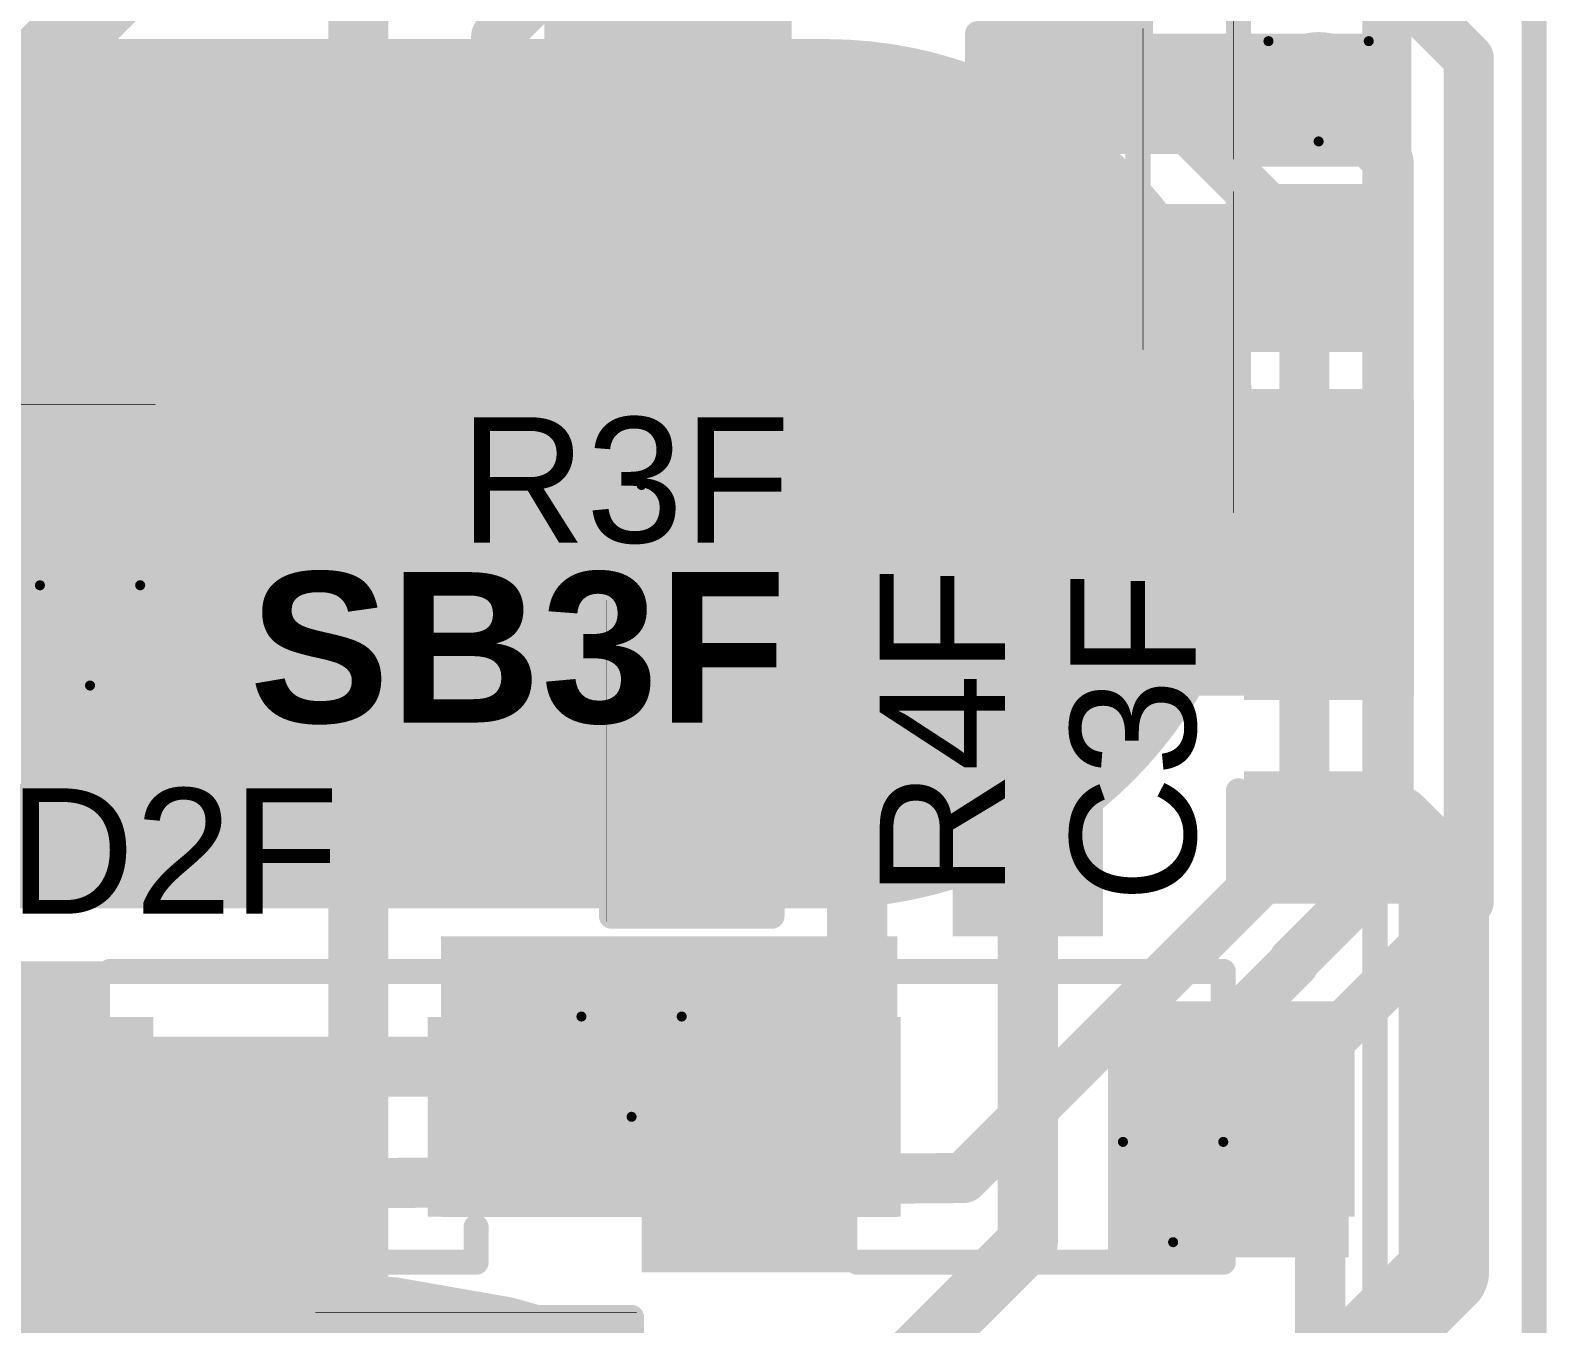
# Model space of a CAD drawing. Header units: inches. Extents: x -3.9 to 9.5, y -7 to 2.6.
# Drawn here: x 2.8793 to 3.1817, y -5.022 to -4.7641 of the extents above; entities that cross this region are included whole.
import ezdxf

# ---------------------------------------------------------------- set-up
doc = ezdxf.new("R2010")
doc.units = ezdxf.units.IN
doc.header["$MEASUREMENT"] = 0
for name, color, linetype in [('Board Outline', 216, 'Continuous'), ('Bottom Layer', 5, 'Continuous'), ('Bottom Overlay', 54, 'Continuous'), ('Bottom Paste', 16, 'Continuous'), ('Bottom Solder', 6, 'Continuous'), ('Drill Drawing', 1, 'Continuous'), ('Top Layer', 1, 'Continuous'), ('Top Overlay', 2, 'Continuous'), ('Top Paste', 8, 'Continuous'), ('Top Solder', 216, 'Continuous'), ('Via Holes', 16, 'Continuous')]:
    doc.layers.add(name, color=color, linetype=linetype)
doc.styles.add('Arial', font='', dxfattribs={"height": 0.2})
doc.styles.add('Arial_Bold', font='', dxfattribs={"height": 0.2})
doc.styles.get('Arial').set_extended_font_data('Arial')
doc.styles.get('Arial_Bold').set_extended_font_data('Arial', bold=True)

# ---------------------------------------------------------------- blocks, each defined once
blk = doc.blocks.new('14_TSSOP_36')
at = {"layer": 'Top Layer'}
for points in [[(-0.1299212, 0.08562995), (-0.0885826, 0.08562995), (-0.0885826, 0.06791345), (-0.1299212, 0.06791345)], [(0.0885827, 0.08562995), (0.1299213, 0.08562995), (0.1299213, 0.06791345), (0.0885827, 0.06791345)], [(-0.1299212, 0.06003935), (-0.0885826, 0.06003935), (-0.0885826, 0.04232285), (-0.1299212, 0.04232285)], [(0.0885827, 0.06003945), (0.1299213, 0.06003945), (0.1299213, 0.04232295), (0.0885827, 0.04232295)], [(-0.1299212, 0.03444885), (-0.0885826, 0.03444885), (-0.0885826, 0.01673235), (-0.1299212, 0.01673235)], [(0.0885827, 0.03444885), (0.1299213, 0.03444885), (0.1299213, 0.01673235), (0.0885827, 0.01673235)], [(-0.1299212, 0.00885825), (-0.0885826, 0.00885825), (-0.0885826, -0.00885825), (-0.1299212, -0.00885825)], [(0.0885827, 0.00885835), (0.1299213, 0.00885835), (0.1299213, -0.00885815), (0.0885827, -0.00885815)], [(-0.1299212, -0.01673225), (-0.0885826, -0.01673225), (-0.0885826, -0.03444875), (-0.1299212, -0.03444875)], [(0.0885827, -0.01673225), (0.1299213, -0.01673225), (0.1299213, -0.03444875), (0.0885827, -0.03444875)], [(-0.1299212, -0.04232285), (-0.0885826, -0.04232285), (-0.0885826, -0.06003935), (-0.1299212, -0.06003935)], [(0.0885827, -0.04232275), (0.1299213, -0.04232275), (0.1299213, -0.06003925), (0.0885827, -0.06003925)], [(-0.1299212, -0.06791335), (-0.0885826, -0.06791335), (-0.0885826, -0.08562985), (-0.1299212, -0.08562985)], [(0.0885827, -0.06791335), (0.1299213, -0.06791335), (0.1299213, -0.08562985), (0.0885827, -0.08562985)]]:
    blk.add_hatch(color=1, dxfattribs=at).paths.add_polyline_path(points)
at = {"layer": 'Top Overlay'}
blk.add_hatch(color=2, dxfattribs=at).paths.add_polyline_path([(-0.0840002, 0.0679998), (-0.0730002, 0.0679998), (-0.0730002, 0.0859998), (-0.0840002, 0.0859998)])
at = {"layer": 'Top Paste'}
for points in [[(-0.1299212, 0.08562995), (-0.0885826, 0.08562995), (-0.0885826, 0.06791345), (-0.1299212, 0.06791345)], [(0.0885827, 0.08562995), (0.1299213, 0.08562995), (0.1299213, 0.06791345), (0.0885827, 0.06791345)], [(-0.1299212, 0.06003935), (-0.0885826, 0.06003935), (-0.0885826, 0.04232285), (-0.1299212, 0.04232285)], [(0.0885827, 0.06003945), (0.1299213, 0.06003945), (0.1299213, 0.04232295), (0.0885827, 0.04232295)], [(-0.1299212, 0.03444885), (-0.0885826, 0.03444885), (-0.0885826, 0.01673235), (-0.1299212, 0.01673235)], [(0.0885827, 0.03444885), (0.1299213, 0.03444885), (0.1299213, 0.01673235), (0.0885827, 0.01673235)], [(-0.1299212, 0.00885825), (-0.0885826, 0.00885825), (-0.0885826, -0.00885825), (-0.1299212, -0.00885825)], [(0.0885827, 0.00885835), (0.1299213, 0.00885835), (0.1299213, -0.00885815), (0.0885827, -0.00885815)], [(-0.1299212, -0.01673225), (-0.0885826, -0.01673225), (-0.0885826, -0.03444875), (-0.1299212, -0.03444875)], [(0.0885827, -0.01673225), (0.1299213, -0.01673225), (0.1299213, -0.03444875), (0.0885827, -0.03444875)], [(-0.1299212, -0.04232285), (-0.0885826, -0.04232285), (-0.0885826, -0.06003935), (-0.1299212, -0.06003935)], [(0.0885827, -0.04232275), (0.1299213, -0.04232275), (0.1299213, -0.06003925), (0.0885827, -0.06003925)], [(-0.1299212, -0.06791335), (-0.0885826, -0.06791335), (-0.0885826, -0.08562985), (-0.1299212, -0.08562985)], [(0.0885827, -0.06791335), (0.1299213, -0.06791335), (0.1299213, -0.08562985), (0.0885827, -0.08562985)]]:
    blk.add_hatch(color=8, dxfattribs=at).paths.add_polyline_path(points)
at = {"layer": 'Top Solder'}
for points in [[(-0.1339212, 0.08962995), (-0.0845826, 0.08962995), (-0.0845826, 0.06391345), (-0.1339212, 0.06391345)], [(0.0845827, 0.08962995), (0.1339213, 0.08962995), (0.1339213, 0.06391345), (0.0845827, 0.06391345)], [(-0.1339212, 0.06403935), (-0.0845826, 0.06403935), (-0.0845826, 0.03832285), (-0.1339212, 0.03832285)], [(0.0845827, 0.06403945), (0.1339213, 0.06403945), (0.1339213, 0.03832295), (0.0845827, 0.03832295)], [(-0.1339212, 0.03844885), (-0.0845826, 0.03844885), (-0.0845826, 0.01273235), (-0.1339212, 0.01273235)], [(0.0845827, 0.03844885), (0.1339213, 0.03844885), (0.1339213, 0.01273235), (0.0845827, 0.01273235)], [(-0.1339212, 0.01285825), (-0.0845826, 0.01285825), (-0.0845826, -0.01285825), (-0.1339212, -0.01285825)], [(0.0845827, 0.01285835), (0.1339213, 0.01285835), (0.1339213, -0.01285815), (0.0845827, -0.01285815)], [(-0.1339212, -0.01273225), (-0.0845826, -0.01273225), (-0.0845826, -0.03844875), (-0.1339212, -0.03844875)], [(0.0845827, -0.01273225), (0.1339213, -0.01273225), (0.1339213, -0.03844875), (0.0845827, -0.03844875)], [(-0.1339212, -0.03832285), (-0.0845826, -0.03832285), (-0.0845826, -0.06403935), (-0.1339212, -0.06403935)], [(0.0845827, -0.03832275), (0.1339213, -0.03832275), (0.1339213, -0.06403925), (0.0845827, -0.06403925)], [(-0.1339212, -0.06391335), (-0.0845826, -0.06391335), (-0.0845826, -0.08962985), (-0.1339212, -0.08962985)], [(0.0845827, -0.06391335), (0.1339213, -0.06391335), (0.1339213, -0.08962985), (0.0845827, -0.08962985)]]:
    blk.add_hatch(color=216, dxfattribs=at).paths.add_polyline_path(points)
at = {"layer": 'Top Overlay'}
for points, const_width in [([(-0.09, 0.1), (-0.09, 0.092)], 0.005), ([(0.0900001, 0.1), (-0.09, 0.1)], 0.005), ([(0.0900001, 0.1), (0.0900001, 0.092)], 0.005), ([(-0.141, 0.082), (-0.141, 0.072)], 0.007874), ([(-0.136, 0.077), (-0.141, 0.082)], 0.007874), ([(-0.136, 0.077), (-0.141, 0.072)], 0.007874), ([(-0.09, -0.0919999), (-0.09, -0.0999999)], 0.005), ([(0.0900001, -0.0919999), (0.0900001, -0.0999999)], 0.005), ([(0.0900001, -0.0999999), (-0.09, -0.0999999)], 0.005)]:
    blk.add_lwpolyline(points, dxfattribs=dict(at, const_width=const_width))
for points, const_width in [([(-0.09125, 0.1, 1), (-0.08875, 0.1, 1)], 0.0025), ([(-0.09125, 0.1, 1), (-0.08875, 0.1, 1)], 0.0025), ([(0.0887501, 0.1, 1), (0.0912501, 0.1, 1)], 0.0025), ([(0.0887501, 0.1, 1), (0.0912501, 0.1, 1)], 0.0025), ([(-0.09125, 0.092, 1), (-0.08875, 0.092, 1)], 0.0025), ([(0.0887501, 0.092, 1), (0.0912501, 0.092, 1)], 0.0025), ([(-0.1429685, 0.082, 1), (-0.1390315, 0.082, 1)], 0.003937), ([(-0.1429685, 0.082, 1), (-0.1390315, 0.082, 1)], 0.003937), ([(-0.1379685, 0.077, 1), (-0.1340315, 0.077, 1)], 0.003937), ([(-0.1379685, 0.077, 1), (-0.1340315, 0.077, 1)], 0.003937), ([(-0.1429685, 0.072, 1), (-0.1390315, 0.072, 1)], 0.003937), ([(-0.1429685, 0.072, 1), (-0.1390315, 0.072, 1)], 0.003937), ([(-0.09125, -0.0919999, 1), (-0.08875, -0.0919999, 1)], 0.0025), ([(0.0887501, -0.0919999, 1), (0.0912501, -0.0919999, 1)], 0.0025), ([(-0.09125, -0.0999999, 1), (-0.08875, -0.0999999, 1)], 0.0025), ([(-0.09125, -0.0999999, 1), (-0.08875, -0.0999999, 1)], 0.0025), ([(0.0887501, -0.0999999, 1), (0.0912501, -0.0999999, 1)], 0.0025), ([(0.0887501, -0.0999999, 1), (0.0912501, -0.0999999, 1)], 0.0025)]:
    blk.add_lwpolyline(points, format="xyb", close=True, dxfattribs=dict(at, const_width=const_width))
blk = doc.blocks.new('S______B______0402_78')
at = {"layer": 'Top Layer'}
for points in [[(-0.0275, -0.0125), (-0.0275, 0.0125), (-0.0095, 0.0125), (-0.0095, -0.0125)], [(0.0095, -0.0125), (0.0095, 0.0125), (0.0275, 0.0125), (0.0275, -0.0125)]]:
    blk.add_hatch(color=1, dxfattribs=at).paths.add_polyline_path(points)
at = {"layer": 'Top Paste'}
for points in [[(-0.0275, -0.0125), (-0.0275, 0.0125), (-0.0095, 0.0125), (-0.0095, -0.0125)], [(0.0095, -0.0125), (0.0095, 0.0125), (0.0275, 0.0125), (0.0275, -0.0125)]]:
    blk.add_hatch(color=8, dxfattribs=at).paths.add_polyline_path(points)
at = {"layer": 'Top Solder'}
for points in [[(-0.0296654, -0.0146654), (-0.0296654, 0.0146654), (-0.0073346, 0.0146654), (-0.0073346, -0.0146654)], [(0.0073346, -0.0146654), (0.0073346, 0.0146654), (0.0296654, 0.0146654), (0.0296654, -0.0146654)]]:
    blk.add_hatch(color=216, dxfattribs=at).paths.add_polyline_path(points)
at = {"layer": 'Top Overlay'}
for points, const_width in [([(-0.031, 0.016), (-0.031, -0.016)], 0.005), ([(0.031, 0.016), (-0.031, 0.016)], 0.005), ([(0.031, 0.016), (0.031, -0.016)], 0.005), ([(0.031, -0.016), (-0.031, -0.016)], 0.005), ([(0.032, -0.017), (-0.032, -0.017)], 0.000127)]:
    blk.add_lwpolyline(points, dxfattribs=dict(at, const_width=const_width))
for points, const_width in [([(-0.03225, 0.016, 1), (-0.02975, 0.016, 1)], 0.0025), ([(-0.03225, 0.016, 1), (-0.02975, 0.016, 1)], 0.0025), ([(0.02975, 0.016, 1), (0.03225, 0.016, 1)], 0.0025), ([(0.02975, 0.016, 1), (0.03225, 0.016, 1)], 0.0025), ([(-0.03225, -0.016, 1), (-0.02975, -0.016, 1)], 0.0025), ([(-0.03225, -0.016, 1), (-0.02975, -0.016, 1)], 0.0025), ([(0.02975, -0.016, 1), (0.03225, -0.016, 1)], 0.0025), ([(0.02975, -0.016, 1), (0.03225, -0.016, 1)], 0.0025), ([(-0.0320317, -0.017, 1), (-0.0319683, -0.017, 1)], 6.35e-05), ([(0.0319683, -0.017, 1), (0.0320317, -0.017, 1)], 6.35e-05)]:
    blk.add_lwpolyline(points, format="xyb", close=True, dxfattribs=dict(at, const_width=const_width))
blk = doc.blocks.new('S______B______0402_85')
at = {"layer": 'Top Layer'}
for points in [[(-0.0275, -0.0125), (-0.0275, 0.0125), (-0.0095, 0.0125), (-0.0095, -0.0125)], [(0.0095, -0.0125), (0.0095, 0.0125), (0.0275, 0.0125), (0.0275, -0.0125)]]:
    blk.add_hatch(color=1, dxfattribs=at).paths.add_polyline_path(points)
at = {"layer": 'Top Paste'}
for points in [[(-0.0275, -0.0125), (-0.0275, 0.0125), (-0.0095, 0.0125), (-0.0095, -0.0125)], [(0.0095, -0.0125), (0.0095, 0.0125), (0.0275, 0.0125), (0.0275, -0.0125)]]:
    blk.add_hatch(color=8, dxfattribs=at).paths.add_polyline_path(points)
at = {"layer": 'Top Solder'}
for points in [[(-0.0296654, -0.0146654), (-0.0296654, 0.0146654), (-0.0073346, 0.0146654), (-0.0073346, -0.0146654)], [(0.0073346, -0.0146654), (0.0073346, 0.0146654), (0.0296654, 0.0146654), (0.0296654, -0.0146654)]]:
    blk.add_hatch(color=216, dxfattribs=at).paths.add_polyline_path(points)
at = {"layer": 'Top Overlay'}
for points, const_width in [([(-0.031, -0.016), (-0.031, 0.016)], 0.005), ([(0.031, 0.016), (-0.031, 0.016)], 0.005), ([(0.031, -0.016), (0.031, 0.016)], 0.005), ([(0.031, -0.016), (-0.031, -0.016)], 0.005), ([(0.032, -0.017), (-0.032, -0.017)], 0.000127)]:
    blk.add_lwpolyline(points, dxfattribs=dict(at, const_width=const_width))
for points, const_width in [([(-0.03225, 0.016, 1), (-0.02975, 0.016, 1)], 0.0025), ([(-0.03225, 0.016, 1), (-0.02975, 0.016, 1)], 0.0025), ([(0.02975, 0.016, 1), (0.03225, 0.016, 1)], 0.0025), ([(0.02975, 0.016, 1), (0.03225, 0.016, 1)], 0.0025), ([(-0.03225, -0.016, 1), (-0.02975, -0.016, 1)], 0.0025), ([(-0.03225, -0.016, 1), (-0.02975, -0.016, 1)], 0.0025), ([(0.02975, -0.016, 1), (0.03225, -0.016, 1)], 0.0025), ([(0.02975, -0.016, 1), (0.03225, -0.016, 1)], 0.0025), ([(-0.0320317, -0.017, 1), (-0.0319683, -0.017, 1)], 6.35e-05), ([(0.0319683, -0.017, 1), (0.0320317, -0.017, 1)], 6.35e-05)]:
    blk.add_lwpolyline(points, format="xyb", close=True, dxfattribs=dict(at, const_width=const_width))
blk = doc.blocks.new('R___0402_148')
at = {"layer": 'Top Layer'}
for points in [[(-0.0275, -0.0125), (-0.0275, 0.0125), (-0.0095, 0.0125), (-0.0095, -0.0125)], [(0.0095, -0.0125), (0.0095, 0.0125), (0.0275, 0.0125), (0.0275, -0.0125)]]:
    blk.add_hatch(color=1, dxfattribs=at).paths.add_polyline_path(points)
at = {"layer": 'Top Paste'}
for points in [[(-0.0275, -0.0125), (-0.0275, 0.0125), (-0.0095, 0.0125), (-0.0095, -0.0125)], [(0.0095, -0.0125), (0.0095, 0.0125), (0.0275, 0.0125), (0.0275, -0.0125)]]:
    blk.add_hatch(color=8, dxfattribs=at).paths.add_polyline_path(points)
at = {"layer": 'Top Solder'}
for points in [[(-0.0296654, -0.0146654), (-0.0296654, 0.0146654), (-0.0073346, 0.0146654), (-0.0073346, -0.0146654)], [(0.0073346, -0.0146654), (0.0073346, 0.0146654), (0.0296654, 0.0146654), (0.0296654, -0.0146654)]]:
    blk.add_hatch(color=216, dxfattribs=at).paths.add_polyline_path(points)
at = {"layer": 'Top Overlay'}
for points, const_width in [([(-0.031, 0.016), (-0.031, -0.016)], 0.005), ([(0.031, 0.016), (-0.031, 0.016)], 0.005), ([(0.031, 0.016), (0.031, -0.016)], 0.005), ([(0.031, -0.016), (-0.031, -0.016)], 0.005), ([(0.032, -0.017), (-0.032, -0.017)], 0.000127)]:
    blk.add_lwpolyline(points, dxfattribs=dict(at, const_width=const_width))
for points, const_width in [([(-0.03225, 0.016, 1), (-0.02975, 0.016, 1)], 0.0025), ([(-0.03225, 0.016, 1), (-0.02975, 0.016, 1)], 0.0025), ([(0.02975, 0.016, 1), (0.03225, 0.016, 1)], 0.0025), ([(0.02975, 0.016, 1), (0.03225, 0.016, 1)], 0.0025), ([(-0.03225, -0.016, 1), (-0.02975, -0.016, 1)], 0.0025), ([(-0.03225, -0.016, 1), (-0.02975, -0.016, 1)], 0.0025), ([(0.02975, -0.016, 1), (0.03225, -0.016, 1)], 0.0025), ([(0.02975, -0.016, 1), (0.03225, -0.016, 1)], 0.0025), ([(-0.0320317, -0.017, 1), (-0.0319683, -0.017, 1)], 6.35e-05), ([(0.0319683, -0.017, 1), (0.0320317, -0.017, 1)], 6.35e-05)]:
    blk.add_lwpolyline(points, format="xyb", close=True, dxfattribs=dict(at, const_width=const_width))
blk = doc.blocks.new('R___0402_155')
at = {"layer": 'Top Layer'}
for points in [[(-0.0275, -0.0125), (-0.0275, 0.0125), (-0.0095, 0.0125), (-0.0095, -0.0125)], [(0.0095, -0.0125), (0.0095, 0.0125), (0.0275, 0.0125), (0.0275, -0.0125)]]:
    blk.add_hatch(color=1, dxfattribs=at).paths.add_polyline_path(points)
at = {"layer": 'Top Paste'}
for points in [[(-0.0275, -0.0125), (-0.0275, 0.0125), (-0.0095, 0.0125), (-0.0095, -0.0125)], [(0.0095, -0.0125), (0.0095, 0.0125), (0.0275, 0.0125), (0.0275, -0.0125)]]:
    blk.add_hatch(color=8, dxfattribs=at).paths.add_polyline_path(points)
at = {"layer": 'Top Solder'}
for points in [[(-0.0296654, -0.0146654), (-0.0296654, 0.0146654), (-0.0073346, 0.0146654), (-0.0073346, -0.0146654)], [(0.0073346, -0.0146654), (0.0073346, 0.0146654), (0.0296654, 0.0146654), (0.0296654, -0.0146654)]]:
    blk.add_hatch(color=216, dxfattribs=at).paths.add_polyline_path(points)
at = {"layer": 'Top Overlay'}
for points, const_width in [([(-0.031, -0.016), (-0.031, 0.016)], 0.005), ([(0.031, 0.016), (-0.031, 0.016)], 0.005), ([(0.031, -0.016), (0.031, 0.016)], 0.005), ([(0.031, -0.016), (-0.031, -0.016)], 0.005), ([(0.032, -0.017), (-0.032, -0.017)], 0.000127)]:
    blk.add_lwpolyline(points, dxfattribs=dict(at, const_width=const_width))
for points, const_width in [([(-0.03225, 0.016, 1), (-0.02975, 0.016, 1)], 0.0025), ([(-0.03225, 0.016, 1), (-0.02975, 0.016, 1)], 0.0025), ([(0.02975, 0.016, 1), (0.03225, 0.016, 1)], 0.0025), ([(0.02975, 0.016, 1), (0.03225, 0.016, 1)], 0.0025), ([(-0.03225, -0.016, 1), (-0.02975, -0.016, 1)], 0.0025), ([(-0.03225, -0.016, 1), (-0.02975, -0.016, 1)], 0.0025), ([(0.02975, -0.016, 1), (0.03225, -0.016, 1)], 0.0025), ([(0.02975, -0.016, 1), (0.03225, -0.016, 1)], 0.0025), ([(-0.0320317, -0.017, 1), (-0.0319683, -0.017, 1)], 6.35e-05), ([(0.0319683, -0.017, 1), (0.0320317, -0.017, 1)], 6.35e-05)]:
    blk.add_lwpolyline(points, format="xyb", close=True, dxfattribs=dict(at, const_width=const_width))
blk = doc.blocks.new('R___0402_162')
at = {"layer": 'Top Layer'}
for points in [[(-0.0275, -0.0125), (-0.0275, 0.0125), (-0.0095, 0.0125), (-0.0095, -0.0125)], [(0.0095, -0.0125), (0.0095, 0.0125), (0.0275, 0.0125), (0.0275, -0.0125)]]:
    blk.add_hatch(color=1, dxfattribs=at).paths.add_polyline_path(points)
at = {"layer": 'Top Paste'}
for points in [[(-0.0275, -0.0125), (-0.0275, 0.0125), (-0.0095, 0.0125), (-0.0095, -0.0125)], [(0.0095, -0.0125), (0.0095, 0.0125), (0.0275, 0.0125), (0.0275, -0.0125)]]:
    blk.add_hatch(color=8, dxfattribs=at).paths.add_polyline_path(points)
at = {"layer": 'Top Solder'}
for points in [[(-0.0296654, -0.0146654), (-0.0296654, 0.0146654), (-0.0073346, 0.0146654), (-0.0073346, -0.0146654)], [(0.0073346, -0.0146654), (0.0073346, 0.0146654), (0.0296654, 0.0146654), (0.0296654, -0.0146654)]]:
    blk.add_hatch(color=216, dxfattribs=at).paths.add_polyline_path(points)
at = {"layer": 'Top Overlay'}
for points, const_width in [([(-0.031, 0.016), (-0.031, -0.016)], 0.005), ([(-0.031, 0.016), (0.031, 0.016)], 0.005), ([(0.031, 0.016), (0.031, -0.016)], 0.005), ([(-0.031, -0.016), (0.031, -0.016)], 0.005), ([(-0.032, -0.017), (0.032, -0.017)], 0.000127)]:
    blk.add_lwpolyline(points, dxfattribs=dict(at, const_width=const_width))
for points, const_width in [([(-0.03225, 0.016, 1), (-0.02975, 0.016, 1)], 0.0025), ([(-0.03225, 0.016, 1), (-0.02975, 0.016, 1)], 0.0025), ([(0.02975, 0.016, 1), (0.03225, 0.016, 1)], 0.0025), ([(0.02975, 0.016, 1), (0.03225, 0.016, 1)], 0.0025), ([(-0.03225, -0.016, 1), (-0.02975, -0.016, 1)], 0.0025), ([(-0.03225, -0.016, 1), (-0.02975, -0.016, 1)], 0.0025), ([(0.02975, -0.016, 1), (0.03225, -0.016, 1)], 0.0025), ([(0.02975, -0.016, 1), (0.03225, -0.016, 1)], 0.0025), ([(-0.0320317, -0.017, 1), (-0.0319683, -0.017, 1)], 6.35e-05), ([(0.0319683, -0.017, 1), (0.0320317, -0.017, 1)], 6.35e-05)]:
    blk.add_lwpolyline(points, format="xyb", close=True, dxfattribs=dict(at, const_width=const_width))
blk = doc.blocks.new('R___0402_169')
at = {"layer": 'Top Layer'}
for points in [[(-0.0275, -0.0125), (-0.0275, 0.0125), (-0.0095, 0.0125), (-0.0095, -0.0125)], [(0.0095, -0.0125), (0.0095, 0.0125), (0.0275, 0.0125), (0.0275, -0.0125)]]:
    blk.add_hatch(color=1, dxfattribs=at).paths.add_polyline_path(points)
at = {"layer": 'Top Paste'}
for points in [[(-0.0275, -0.0125), (-0.0275, 0.0125), (-0.0095, 0.0125), (-0.0095, -0.0125)], [(0.0095, -0.0125), (0.0095, 0.0125), (0.0275, 0.0125), (0.0275, -0.0125)]]:
    blk.add_hatch(color=8, dxfattribs=at).paths.add_polyline_path(points)
at = {"layer": 'Top Solder'}
for points in [[(-0.0296654, -0.0146654), (-0.0296654, 0.0146654), (-0.0073346, 0.0146654), (-0.0073346, -0.0146654)], [(0.0073346, -0.0146654), (0.0073346, 0.0146654), (0.0296654, 0.0146654), (0.0296654, -0.0146654)]]:
    blk.add_hatch(color=216, dxfattribs=at).paths.add_polyline_path(points)
at = {"layer": 'Top Overlay'}
for points, const_width in [([(-0.031, -0.016), (-0.031, 0.016)], 0.005), ([(0.031, 0.016), (-0.031, 0.016)], 0.005), ([(0.031, -0.016), (0.031, 0.016)], 0.005), ([(0.031, -0.016), (-0.031, -0.016)], 0.005), ([(0.032, -0.017), (-0.032, -0.017)], 0.000127)]:
    blk.add_lwpolyline(points, dxfattribs=dict(at, const_width=const_width))
for points, const_width in [([(-0.03225, 0.016, 1), (-0.02975, 0.016, 1)], 0.0025), ([(-0.03225, 0.016, 1), (-0.02975, 0.016, 1)], 0.0025), ([(0.02975, 0.016, 1), (0.03225, 0.016, 1)], 0.0025), ([(0.02975, 0.016, 1), (0.03225, 0.016, 1)], 0.0025), ([(-0.03225, -0.016, 1), (-0.02975, -0.016, 1)], 0.0025), ([(-0.03225, -0.016, 1), (-0.02975, -0.016, 1)], 0.0025), ([(0.02975, -0.016, 1), (0.03225, -0.016, 1)], 0.0025), ([(0.02975, -0.016, 1), (0.03225, -0.016, 1)], 0.0025), ([(-0.0320317, -0.017, 1), (-0.0319683, -0.017, 1)], 6.35e-05), ([(0.0319683, -0.017, 1), (0.0320317, -0.017, 1)], 6.35e-05)]:
    blk.add_lwpolyline(points, format="xyb", close=True, dxfattribs=dict(at, const_width=const_width))
blk = doc.blocks.new('_EMG________B_197')
at = {"layer": 'Bottom Layer'}
h = blk.add_hatch(color=5, dxfattribs=at)
edge = h.paths.add_edge_path()
edge.add_arc((-0.1141722, 0.0005045), 0.0826771, 90, 270)
edge.add_line((-0.1141722, -0.0821726), (0.1141744, -0.0821726))
edge.add_arc((0.1141744, 0.0005045), 0.0826771, 270, 450)
edge.add_line((0.1141744, 0.0831816), (-0.1141722, 0.0831816))
at = {"layer": 'Bottom Paste'}
h = blk.add_hatch(color=16, dxfattribs=at)
edge = h.paths.add_edge_path()
edge.add_arc((-0.1141722, 0.0005045), 0.0826771, 90, 270)
edge.add_line((-0.1141722, -0.0821726), (0.1141744, -0.0821726))
edge.add_arc((0.1141744, 0.0005045), 0.0826771, 270, 450)
edge.add_line((0.1141744, 0.0831816), (-0.1141722, 0.0831816))
at = {"layer": 'Bottom Solder'}
h = blk.add_hatch(color=6, dxfattribs=at)
edge = h.paths.add_edge_path()
edge.add_arc((-0.1141722, 0.0005045), 0.0866771, 90, 270)
edge.add_line((-0.1141722, -0.0861726), (0.1141744, -0.0861726))
edge.add_arc((0.1141744, 0.0005045), 0.0866771, 270, 450)
edge.add_line((0.1141744, 0.0871816), (-0.1141722, 0.0871816))
at = {"layer": 'Bottom Overlay', "const_width": 0.005}
blk.add_lwpolyline([(0.2237505, -0.4317177), (0.2237505, 0.4317242)], dxfattribs=at)
blk = doc.blocks.new('SOD_323_211')
at = {"layer": 'Top Layer'}
for points in [[(-0.02952755, -0.01771655), (-0.06102365, -0.01771655), (-0.06102365, 0.01771655), (-0.02952755, 0.01771655)], [(0.06102365, -0.01771655), (0.02952755, -0.01771655), (0.02952755, 0.01771655), (0.06102365, 0.01771655)]]:
    blk.add_hatch(color=1, dxfattribs=at).paths.add_polyline_path(points)
at = {"layer": 'Top Overlay'}
for points in [[(-0.079, 0.019), (-0.036, 0.019), (-0.036, 0.031), (-0.079, 0.031)], [(-0.079, -0.02), (-0.062, -0.02), (-0.062, 0.02), (-0.079, 0.02)], [(-0.079, -0.031), (-0.036, -0.031), (-0.036, -0.019), (-0.079, -0.019)]]:
    blk.add_hatch(color=2, dxfattribs=at).paths.add_polyline_path(points)
at = {"layer": 'Top Paste'}
for points in [[(-0.02952755, -0.01771655), (-0.06102365, -0.01771655), (-0.06102365, 0.01771655), (-0.02952755, 0.01771655)], [(0.06102365, -0.01771655), (0.02952755, -0.01771655), (0.02952755, 0.01771655), (0.06102365, 0.01771655)]]:
    blk.add_hatch(color=8, dxfattribs=at).paths.add_polyline_path(points)
at = {"layer": 'Top Solder'}
for points in [[(-0.02736215, -0.01988195), (-0.06318905, -0.01988195), (-0.06318905, 0.01988195), (-0.02736215, 0.01988195)], [(0.06318905, -0.01988195), (0.02736215, -0.01988195), (0.02736215, 0.01988195), (0.06318905, 0.01988195)]]:
    blk.add_hatch(color=216, dxfattribs=at).paths.add_polyline_path(points)
at = {"layer": 'Top Overlay', "const_width": 0.005}
for points in [[(-0.036, 0.029), (0.037, 0.029)], [(0.037, 0.022), (0.037, 0.029)], [(0.037, -0.029), (0.037, -0.022)], [(-0.036, -0.029), (0.037, -0.029)]]:
    blk.add_lwpolyline(points, dxfattribs=at)
at = {"layer": 'Top Overlay', "const_width": 0.0025}
for points in [[(-0.03725, 0.029, 1), (-0.03475, 0.029, 1)], [(0.03575, 0.029, 1), (0.03825, 0.029, 1)], [(0.03575, 0.029, 1), (0.03825, 0.029, 1)], [(0.03575, 0.022, 1), (0.03825, 0.022, 1)], [(0.03575, -0.022, 1), (0.03825, -0.022, 1)], [(-0.03725, -0.029, 1), (-0.03475, -0.029, 1)], [(0.03575, -0.029, 1), (0.03825, -0.029, 1)], [(0.03575, -0.029, 1), (0.03825, -0.029, 1)]]:
    blk.add_lwpolyline(points, format="xyb", close=True, dxfattribs=at)
blk = doc.blocks.new('SOD_323_218')
at = {"layer": 'Top Layer'}
for points in [[(-0.02952755, -0.01771655), (-0.06102365, -0.01771655), (-0.06102365, 0.01771655), (-0.02952755, 0.01771655)], [(0.06102365, -0.01771655), (0.02952755, -0.01771655), (0.02952755, 0.01771655), (0.06102365, 0.01771655)]]:
    blk.add_hatch(color=1, dxfattribs=at).paths.add_polyline_path(points)
at = {"layer": 'Top Overlay'}
for points in [[(-0.079, 0.019), (-0.036, 0.019), (-0.036, 0.031), (-0.079, 0.031)], [(-0.079, -0.02), (-0.062, -0.02), (-0.062, 0.02), (-0.079, 0.02)], [(-0.079, -0.031), (-0.036, -0.031), (-0.036, -0.019), (-0.079, -0.019)]]:
    blk.add_hatch(color=2, dxfattribs=at).paths.add_polyline_path(points)
at = {"layer": 'Top Paste'}
for points in [[(-0.02952755, -0.01771655), (-0.06102365, -0.01771655), (-0.06102365, 0.01771655), (-0.02952755, 0.01771655)], [(0.06102365, -0.01771655), (0.02952755, -0.01771655), (0.02952755, 0.01771655), (0.06102365, 0.01771655)]]:
    blk.add_hatch(color=8, dxfattribs=at).paths.add_polyline_path(points)
at = {"layer": 'Top Solder'}
for points in [[(-0.02736215, -0.01988195), (-0.06318905, -0.01988195), (-0.06318905, 0.01988195), (-0.02736215, 0.01988195)], [(0.06318905, -0.01988195), (0.02736215, -0.01988195), (0.02736215, 0.01988195), (0.06318905, 0.01988195)]]:
    blk.add_hatch(color=216, dxfattribs=at).paths.add_polyline_path(points)
at = {"layer": 'Top Overlay', "const_width": 0.005}
for points in [[(-0.036, 0.029), (0.037, 0.029)], [(0.037, 0.022), (0.037, 0.029)], [(0.037, -0.029), (0.037, -0.022)], [(-0.036, -0.029), (0.037, -0.029)]]:
    blk.add_lwpolyline(points, dxfattribs=at)
at = {"layer": 'Top Overlay', "const_width": 0.0025}
for points in [[(-0.03725, 0.029, 1), (-0.03475, 0.029, 1)], [(0.03575, 0.029, 1), (0.03825, 0.029, 1)], [(0.03575, 0.029, 1), (0.03825, 0.029, 1)], [(0.03575, 0.022, 1), (0.03825, 0.022, 1)], [(0.03575, -0.022, 1), (0.03825, -0.022, 1)], [(-0.03725, -0.029, 1), (-0.03475, -0.029, 1)], [(0.03575, -0.029, 1), (0.03825, -0.029, 1)], [(0.03575, -0.029, 1), (0.03825, -0.029, 1)]]:
    blk.add_lwpolyline(points, format="xyb", close=True, dxfattribs=at)
blk = doc.blocks.new('C___0402_246')
at = {"layer": 'Top Layer'}
for points in [[(-0.0275, -0.0125), (-0.0275, 0.0125), (-0.0095, 0.0125), (-0.0095, -0.0125)], [(0.0095, -0.0125), (0.0095, 0.0125), (0.0275, 0.0125), (0.0275, -0.0125)]]:
    blk.add_hatch(color=1, dxfattribs=at).paths.add_polyline_path(points)
at = {"layer": 'Top Paste'}
for points in [[(-0.0275, -0.0125), (-0.0275, 0.0125), (-0.0095, 0.0125), (-0.0095, -0.0125)], [(0.0095, -0.0125), (0.0095, 0.0125), (0.0275, 0.0125), (0.0275, -0.0125)]]:
    blk.add_hatch(color=8, dxfattribs=at).paths.add_polyline_path(points)
at = {"layer": 'Top Solder'}
for points in [[(-0.0298622, -0.0148622), (-0.0298622, 0.0148622), (-0.0071378, 0.0148622), (-0.0071378, -0.0148622)], [(0.0071378, -0.0148622), (0.0071378, 0.0148622), (0.0298622, 0.0148622), (0.0298622, -0.0148622)]]:
    blk.add_hatch(color=216, dxfattribs=at).paths.add_polyline_path(points)
at = {"layer": 'Top Overlay', "const_width": 0.005}
for points in [[(-0.031, 0.016), (-0.011, 0.016)], [(-0.031, 0.016), (-0.031, -0.016)], [(0.011, 0.016), (0.031, 0.016)], [(0.031, 0.016), (0.031, -0.016)], [(-0.031, -0.016), (-0.011, -0.016)], [(0.011, -0.016), (0.031, -0.016)]]:
    blk.add_lwpolyline(points, dxfattribs=at)
at = {"layer": 'Top Overlay', "const_width": 0.0025}
for points in [[(-0.03225, 0.016, 1), (-0.02975, 0.016, 1)], [(-0.03225, 0.016, 1), (-0.02975, 0.016, 1)], [(-0.01225, 0.016, 1), (-0.00975, 0.016, 1)], [(0.00975, 0.016, 1), (0.01225, 0.016, 1)], [(0.02975, 0.016, 1), (0.03225, 0.016, 1)], [(0.02975, 0.016, 1), (0.03225, 0.016, 1)], [(-0.03225, -0.016, 1), (-0.02975, -0.016, 1)], [(-0.03225, -0.016, 1), (-0.02975, -0.016, 1)], [(-0.01225, -0.016, 1), (-0.00975, -0.016, 1)], [(0.00975, -0.016, 1), (0.01225, -0.016, 1)], [(0.02975, -0.016, 1), (0.03225, -0.016, 1)], [(0.02975, -0.016, 1), (0.03225, -0.016, 1)]]:
    blk.add_lwpolyline(points, format="xyb", close=True, dxfattribs=at)

msp = doc.modelspace()

# ---------------------------------------------------------------- hatches: boundary and pattern name
at = {"layer": 'Bottom Layer'}
h = msp.add_hatch(color=5, dxfattribs=at)
edge = h.paths.add_edge_path()
edge.add_arc((3.1362484, -4.7762898), 0.011811, 0, 360)
h = msp.add_hatch(color=5, dxfattribs=at)
edge = h.paths.add_edge_path()
edge.add_arc((3.0112285, -4.8647898), 0.011811, 0, 360)
h = msp.add_hatch(color=5, dxfattribs=at)
edge = h.paths.add_edge_path()
edge.add_arc((2.8912285, -4.8847898), 0.011811, 0, 360)
h = msp.add_hatch(color=5, dxfattribs=at)
edge = h.paths.add_edge_path()
edge.add_arc((2.9992285, -4.9707898), 0.011811, 0, 360)
h = msp.add_hatch(color=5, dxfattribs=at)
edge = h.paths.add_edge_path()
edge.add_arc((3.1072285, -4.9957898), 0.011811, 0, 360)
at = {"layer": 'Top Layer'}
for points in [[(3.0682285, -4.7887898), (3.1512285, -4.7887898), (3.1512285, -4.7647898), (3.0682285, -4.7647898)], [(3.0632483, -4.8282898), (3.1522483, -4.8282898), (3.1522483, -4.7987898), (3.0632483, -4.7987898)], [(3.0632483, -4.9447898), (3.0932483, -4.9447898), (3.0932483, -4.7987898), (3.0632483, -4.7987898)], [(3.1082484, -4.8577898), (3.1552484, -4.8577898), (3.1552484, -4.8377898), (3.1082484, -4.8377898)], [(3.1082484, -4.8967898), (3.1552484, -4.8967898), (3.1552484, -4.8377898), (3.1082484, -4.8377898)], [(2.9662285, -4.9377898), (3.0262285, -4.9377898), (3.0262285, -4.9117898), (2.9662285, -4.9117898)], [(2.9612285, -5.0007898), (3.0522285, -5.0007898), (3.0522285, -4.9447898), (2.9612285, -4.9447898)], [(3.0942285, -5.0087898), (3.1422285, -5.0087898), (3.1422285, -4.9577898), (3.0942285, -4.9577898)], [(2.8702285, -5.0507898), (2.9502285, -5.0507898), (2.9502285, -4.9647898), (2.8702285, -4.9647898)]]:
    msp.add_hatch(color=1, dxfattribs=at).paths.add_polyline_path(points)
h = msp.add_hatch(color=1, dxfattribs=at)
edge = h.paths.add_edge_path()
edge.add_arc((3.1362484, -4.7762898), 0.011811, 0, 360)
h = msp.add_hatch(color=1, dxfattribs=at)
edge = h.paths.add_edge_path()
edge.add_arc((3.0112285, -4.8647898), 0.011811, 0, 360)
h = msp.add_hatch(color=1, dxfattribs=at)
edge = h.paths.add_edge_path()
edge.add_arc((2.8912285, -4.8847898), 0.011811, 0, 360)
h = msp.add_hatch(color=1, dxfattribs=at)
edge = h.paths.add_edge_path()
edge.add_arc((2.9992285, -4.9707898), 0.011811, 0, 360)
h = msp.add_hatch(color=1, dxfattribs=at)
edge = h.paths.add_edge_path()
edge.add_arc((3.1072285, -4.9957898), 0.011811, 0, 360)
at = {"layer": 'Via Holes'}
h = msp.add_hatch(color=7, dxfattribs=at)
edge = h.paths.add_edge_path()
edge.add_arc((3.1362484, -4.7762898), 0.0059055, 0, 360)
h = msp.add_hatch(color=7, dxfattribs=at)
edge = h.paths.add_edge_path()
edge.add_arc((3.0112285, -4.8647898), 0.0059055, 0, 360)
h = msp.add_hatch(color=7, dxfattribs=at)
edge = h.paths.add_edge_path()
edge.add_arc((2.8912285, -4.8847898), 0.0059055, 0, 360)
h = msp.add_hatch(color=7, dxfattribs=at)
edge = h.paths.add_edge_path()
edge.add_arc((2.9992285, -4.9707898), 0.0059055, 0, 360)
h = msp.add_hatch(color=7, dxfattribs=at)
edge = h.paths.add_edge_path()
edge.add_arc((3.1072285, -4.9957898), 0.0059055, 0, 360)

# ---------------------------------------------------------------- linework, layer by layer
at = {"layer": 'Board Outline', "const_width": 0.005}
msp.add_lwpolyline([(3.1792271, -4.4233287), (3.1792285, -5.2837914)], dxfattribs=at)
at = {"layer": 'Bottom Layer'}
for points, const_width in [([(3.0982285, -4.7717898), (3.0982285, -4.7157898)], 0.01), ([(3.1552285, -4.7587898), (3.1661849, -4.7697462)], 0.01), ([(3.1661849, -4.9378334), (3.1661849, -4.7697462)], 0.01), ([(3.0982285, -4.7717898), (3.1333897, -4.806951)], 0.01), ([(3.1362484, -4.7762898), (3.1501849, -4.7902263)], 0.01), ([(3.1501849, -4.9308334), (3.1501849, -4.7902263)], 0.01), ([(3.1333897, -4.9250012), (3.1333897, -4.806951)], 0.01), ([(3.0912285, -4.9671624), (3.1333897, -4.9250012)], 0.01), ([(3.1313088, -4.9497095), (3.1501849, -4.9308334)], 0.01), ([(3.1365689, -4.9674494), (3.1661849, -4.9378334)], 0.01), ([(3.1072285, -4.9741624), (3.1313088, -4.9500821)], 0.01), ([(3.1313088, -4.9500821), (3.1313088, -4.9497095)], 0.01), ([(3.0654004, -4.9929905), (3.0912285, -4.9671624)], 0.01), ([(3.1365689, -5.0311302), (3.1365689, -4.9674494)], 0.01), ([(2.7282285, -4.9707898), (2.9992285, -4.9707898)], 0.012), ([(2.9992285, -4.9707898), (2.9994677, -4.9707898)], 0.012), ([(3.1072285, -4.9957898), (3.1072285, -4.9741624)], 0.01), ([(2.7472689, -4.9957493), (2.9949864, -4.9936011)], 0.01), ([(2.9949864, -4.9936011), (2.9950732, -4.9936008)], 0.01), ([(2.9950732, -4.9936008), (3.0072557, -4.9936008)], 0.01), ([(3.0072557, -4.9936008), (3.0102098, -4.9934691)], 0.01), ([(3.0102098, -4.9934691), (3.0654004, -4.9929904)], 0.01)]:
    msp.add_lwpolyline(points, dxfattribs=dict(at, const_width=const_width))
for points, const_width in [([(3.1636849, -4.7697462, 1), (3.1686849, -4.7697462, 1)], 0.005), ([(3.1636849, -4.7697462, 1), (3.1686849, -4.7697462, 1)], 0.005), ([(3.0957285, -4.7717898, 1), (3.1007285, -4.7717898, 1)], 0.005), ([(3.0957285, -4.7717898, 1), (3.1007285, -4.7717898, 1)], 0.005), ([(3.1337484, -4.7762898, 1), (3.1387484, -4.7762898, 1)], 0.005), ([(3.1476849, -4.7902263, 1), (3.1526849, -4.7902263, 1)], 0.005), ([(3.1476849, -4.7902263, 1), (3.1526849, -4.7902263, 1)], 0.005), ([(3.1308897, -4.806951, 1), (3.1358897, -4.806951, 1)], 0.005), ([(3.1308897, -4.806951, 1), (3.1358897, -4.806951, 1)], 0.005), ([(3.1308897, -4.9250012, 1), (3.1358897, -4.9250012, 1)], 0.005), ([(3.1308897, -4.9250012, 1), (3.1358897, -4.9250012, 1)], 0.005), ([(3.1476849, -4.9308334, 1), (3.1526849, -4.9308334, 1)], 0.005), ([(3.1476849, -4.9308334, 1), (3.1526849, -4.9308334, 1)], 0.005), ([(3.1636849, -4.9378334, 1), (3.1686849, -4.9378334, 1)], 0.005), ([(3.1636849, -4.9378334, 1), (3.1686849, -4.9378334, 1)], 0.005), ([(3.1288088, -4.9497095, 1), (3.1338088, -4.9497095, 1)], 0.005), ([(3.1288088, -4.9497095, 1), (3.1338088, -4.9497095, 1)], 0.005), ([(3.1288088, -4.9500821, 1), (3.1338088, -4.9500821, 1)], 0.005), ([(3.1288088, -4.9500821, 1), (3.1338088, -4.9500821, 1)], 0.005), ([(3.0887285, -4.9671624, 1), (3.0937285, -4.9671624, 1)], 0.005), ([(3.0887285, -4.9671624, 1), (3.0937285, -4.9671624, 1)], 0.005), ([(3.1340689, -4.9674494, 1), (3.1390689, -4.9674494, 1)], 0.005), ([(3.1340689, -4.9674494, 1), (3.1390689, -4.9674494, 1)], 0.005), ([(2.9962285, -4.9707898, 1), (3.0022285, -4.9707898, 1)], 0.006), ([(2.9962285, -4.9707898, 1), (3.0022285, -4.9707898, 1)], 0.006), ([(2.9964677, -4.9707898, 1), (3.0024677, -4.9707898, 1)], 0.006), ([(3.1047285, -4.9741624, 1), (3.1097285, -4.9741624, 1)], 0.005), ([(3.1047285, -4.9741624, 1), (3.1097285, -4.9741624, 1)], 0.005), ([(2.9924864, -4.9936011, 1), (2.9974864, -4.9936011, 1)], 0.005), ([(2.9924864, -4.9936011, 1), (2.9974864, -4.9936011, 1)], 0.005), ([(2.9925732, -4.9936008, 1), (2.9975732, -4.9936008, 1)], 0.005), ([(2.9925732, -4.9936008, 1), (2.9975732, -4.9936008, 1)], 0.005), ([(3.0047557, -4.9936008, 1), (3.0097557, -4.9936008, 1)], 0.005), ([(3.0047557, -4.9936008, 1), (3.0097557, -4.9936008, 1)], 0.005), ([(3.0077098, -4.9934691, 1), (3.0127098, -4.9934691, 1)], 0.005), ([(3.0077098, -4.9934691, 1), (3.0127098, -4.9934691, 1)], 0.005), ([(3.0629004, -4.9929904, 1), (3.0679004, -4.9929904, 1)], 0.005), ([(3.0629004, -4.9929905, 1), (3.0679004, -4.9929905, 1)], 0.005), ([(3.1047285, -4.9957898, 1), (3.1097285, -4.9957898, 1)], 0.005)]:
    msp.add_lwpolyline(points, format="xyb", close=True, dxfattribs=dict(at, const_width=const_width))
at = {"layer": 'Bottom Layer', "const_width": 0.02}
msp.add_lwpolyline([(2.7522284, -5.0992897, -1.347470357221501), (2.9837289, -5.4654146)], format="xyb", dxfattribs=at)
at = {"layer": 'Drill Drawing', "const_width": 0.002}
for points in [[(3.1262484, -4.7662898), (3.1462484, -4.7662898)], [(3.1262484, -4.7662898), (3.1362484, -4.7862898)], [(3.1362484, -4.7862898), (3.1462484, -4.7662898)], [(3.0012285, -4.8547898), (3.0212285, -4.8547898)], [(3.0012285, -4.8547898), (3.0112285, -4.8747898)], [(3.0112285, -4.8747898), (3.0212285, -4.8547898)], [(2.8812285, -4.8747898), (2.9012285, -4.8747898)], [(2.8812285, -4.8747898), (2.8912285, -4.8947898)], [(2.8912285, -4.8947898), (2.9012285, -4.8747898)], [(2.9892285, -4.9607898), (3.0092285, -4.9607898)], [(2.9892285, -4.9607898), (2.9992285, -4.9807898)], [(2.9992285, -4.9807898), (3.0092285, -4.9607898)], [(3.0972285, -4.9857898), (3.1172285, -4.9857898)], [(3.0972285, -4.9857898), (3.1072285, -5.0057898)], [(3.1072285, -5.0057898), (3.1172285, -4.9857898)]]:
    msp.add_lwpolyline(points, dxfattribs=at)
at = {"layer": 'Drill Drawing', "const_width": 0.001}
for points in [[(3.1257484, -4.7662898, 1), (3.1267484, -4.7662898, 1)], [(3.1257484, -4.7662898, 1), (3.1267484, -4.7662898, 1)], [(3.1457484, -4.7662898, 1), (3.1467484, -4.7662898, 1)], [(3.1457484, -4.7662898, 1), (3.1467484, -4.7662898, 1)], [(3.1357484, -4.7862898, 1), (3.1367484, -4.7862898, 1)], [(3.1357484, -4.7862898, 1), (3.1367484, -4.7862898, 1)], [(3.0007285, -4.8547898, 1), (3.0017285, -4.8547898, 1)], [(3.0007285, -4.8547898, 1), (3.0017285, -4.8547898, 1)], [(3.0207285, -4.8547898, 1), (3.0217285, -4.8547898, 1)], [(3.0207285, -4.8547898, 1), (3.0217285, -4.8547898, 1)], [(2.8807285, -4.8747898, 1), (2.8817285, -4.8747898, 1)], [(2.8807285, -4.8747898, 1), (2.8817285, -4.8747898, 1)], [(2.9007285, -4.8747898, 1), (2.9017285, -4.8747898, 1)], [(2.9007285, -4.8747898, 1), (2.9017285, -4.8747898, 1)], [(3.0107285, -4.8747898, 1), (3.0117285, -4.8747898, 1)], [(3.0107285, -4.8747898, 1), (3.0117285, -4.8747898, 1)], [(2.8907285, -4.8947898, 1), (2.8917285, -4.8947898, 1)], [(2.8907285, -4.8947898, 1), (2.8917285, -4.8947898, 1)], [(2.9887285, -4.9607898, 1), (2.9897285, -4.9607898, 1)], [(2.9887285, -4.9607898, 1), (2.9897285, -4.9607898, 1)], [(3.0087285, -4.9607898, 1), (3.0097285, -4.9607898, 1)], [(3.0087285, -4.9607898, 1), (3.0097285, -4.9607898, 1)], [(2.9987285, -4.9807898, 1), (2.9997285, -4.9807898, 1)], [(2.9987285, -4.9807898, 1), (2.9997285, -4.9807898, 1)], [(3.0967285, -4.9857898, 1), (3.0977285, -4.9857898, 1)], [(3.0967285, -4.9857898, 1), (3.0977285, -4.9857898, 1)], [(3.1167285, -4.9857898, 1), (3.1177285, -4.9857898, 1)], [(3.1167285, -4.9857898, 1), (3.1177285, -4.9857898, 1)], [(3.1067285, -5.0057898, 1), (3.1077285, -5.0057898, 1)], [(3.1067285, -5.0057898, 1), (3.1077285, -5.0057898, 1)]]:
    msp.add_lwpolyline(points, format="xyb", close=True, dxfattribs=at)
at = {"layer": 'Top Layer'}
for points, const_width in [([(2.8537285, -4.7982898), (2.9102484, -4.7417699)], 0.015), ([(2.9447285, -5.0347898), (2.9447285, -4.7507898)], 0.012), ([(2.9722285, -4.7653524), (2.97898, -4.7586009)], 0.01), ([(2.9722285, -4.9184319), (2.9722285, -4.7653524)], 0.01), ([(3.0065002, -4.7809709), (3.0074845, -4.7809709)], 0.01), ([(3.0074845, -4.7809709), (3.007575, -4.7808804)], 0.01), ([(3.0074845, -4.7809709), (3.0430474, -4.7809709)], 0.01), ([(3.0430474, -4.7809709), (3.0823073, -4.8202308)], 0.01), ([(3.0065002, -4.8065615), (3.0383706, -4.8065615)], 0.012), ([(3.0383706, -4.8065615), (3.0442285, -4.8124194)], 0.012), ([(3.0442285, -4.9715142), (3.0442285, -4.8124194)], 0.012), ([(3.0782483, -5.0057899), (3.0782483, -4.8357898)], 0.012), ([(2.8912285, -4.8847898), (2.8912285, -4.8582898)], 0.012), ([(3.0112285, -4.8912898), (3.0112285, -4.8647898)], 0.012), ([(2.9722285, -4.9184319), (2.9780864, -4.9242898)], 0.01), ([(3.1362484, -4.9232898), (3.1506843, -4.9232898)], 0.018), ([(3.1506843, -4.9232898), (3.1612285, -4.933834)], 0.018), ([(2.9780864, -4.9242898), (3.0072285, -4.9242898)], 0.01), ([(3.0072285, -4.9242898), (3.0112285, -4.9282898)], 0.01), ([(3.1612285, -5.0117898), (3.1612285, -4.933834)], 0.018), ([(2.9992285, -4.9677898), (2.9992285, -4.9607898)], 0.012), ([(2.9962285, -4.9677898), (2.9992285, -4.9677898)], 0.012), ([(3.0349529, -4.9807898), (3.0442285, -4.9715142)], 0.01), ([(2.8900632, -4.9827898), (2.8982286, -4.9746244)], 0.01), ([(2.8982286, -4.9787071), (2.8982286, -4.9746244)], 0.01), ([(3.1255041, -4.9827583), (3.1255041, -4.9807898)], 0.01), ([(3.114756, -4.9935064), (3.1255041, -4.9827583)], 0.01), ([(3.1072285, -4.9957898), (3.1095119, -4.9935064)], 0.01), ([(3.1095119, -4.9935064), (3.114756, -4.9935064)], 0.01), ([(3.0472484, -5.0367898), (3.0782483, -5.0057899)], 0.012), ([(3.1072285, -5.0657898), (3.1612285, -5.0117898)], 0.018)]:
    msp.add_lwpolyline(points, dxfattribs=dict(at, const_width=const_width))
for points, const_width in [([(2.9697285, -4.7653524, 1), (2.9747285, -4.7653524, 1)], 0.005), ([(2.9697285, -4.7653524, 1), (2.9747285, -4.7653524, 1)], 0.005), ([(3.0040002, -4.7809709, 1), (3.0090002, -4.7809709, 1)], 0.005), ([(3.0049845, -4.7809709, 1), (3.0099845, -4.7809709, 1)], 0.005), ([(3.0049845, -4.7809709, 1), (3.0099845, -4.7809709, 1)], 0.005), ([(3.0049845, -4.7809709, 1), (3.0099845, -4.7809709, 1)], 0.005), ([(3.005075, -4.7808804, 1), (3.010075, -4.7808804, 1)], 0.005), ([(3.0405474, -4.7809709, 1), (3.0455474, -4.7809709, 1)], 0.005), ([(3.0405474, -4.7809709, 1), (3.0455474, -4.7809709, 1)], 0.005), ([(3.0035002, -4.8065615, 1), (3.0095002, -4.8065615, 1)], 0.006), ([(3.0353706, -4.8065615, 1), (3.0413706, -4.8065615, 1)], 0.006), ([(3.0353706, -4.8065615, 1), (3.0413706, -4.8065615, 1)], 0.006), ([(3.0412285, -4.8124194, 1), (3.0472285, -4.8124194, 1)], 0.006), ([(3.0412285, -4.8124194, 1), (3.0472285, -4.8124194, 1)], 0.006), ([(3.0798073, -4.8202308, 1), (3.0848073, -4.8202308, 1)], 0.005), ([(3.0752483, -4.8357898, 1), (3.0812483, -4.8357898, 1)], 0.006), ([(2.8882285, -4.8582898, 1), (2.8942285, -4.8582898, 1)], 0.006), ([(3.0082285, -4.8647898, 1), (3.0142285, -4.8647898, 1)], 0.006), ([(2.8882285, -4.8847898, 1), (2.8942285, -4.8847898, 1)], 0.006), ([(3.0082285, -4.8912898, 1), (3.0142285, -4.8912898, 1)], 0.006), ([(2.9697285, -4.9184319, 1), (2.9747285, -4.9184319, 1)], 0.005), ([(2.9697285, -4.9184319, 1), (2.9747285, -4.9184319, 1)], 0.005), ([(3.1317484, -4.9232898, 1), (3.1407484, -4.9232898, 1)], 0.009), ([(3.1461843, -4.9232898, 1), (3.1551843, -4.9232898, 1)], 0.009), ([(3.1461843, -4.9232898, 1), (3.1551843, -4.9232898, 1)], 0.009), ([(2.9755864, -4.9242898, 1), (2.9805864, -4.9242898, 1)], 0.005), ([(2.9755864, -4.9242898, 1), (2.9805864, -4.9242898, 1)], 0.005), ([(3.0047285, -4.9242898, 1), (3.0097285, -4.9242898, 1)], 0.005), ([(3.0047285, -4.9242898, 1), (3.0097285, -4.9242898, 1)], 0.005), ([(3.0087285, -4.9282898, 1), (3.0137285, -4.9282898, 1)], 0.005), ([(3.1567285, -4.933834, 1), (3.1657285, -4.933834, 1)], 0.009), ([(3.1567285, -4.933834, 1), (3.1657285, -4.933834, 1)], 0.009), ([(2.9962285, -4.9607898, 1), (3.0022285, -4.9607898, 1)], 0.006), ([(2.9932285, -4.9677898, 1), (2.9992285, -4.9677898, 1)], 0.006), ([(2.9962285, -4.9677898, 1), (3.0022285, -4.9677898, 1)], 0.006), ([(2.9962285, -4.9677898, 1), (3.0022285, -4.9677898, 1)], 0.006), ([(3.0412285, -4.9715142, 1), (3.0472285, -4.9715142, 1)], 0.006), ([(3.0417285, -4.9715142, 1), (3.0467285, -4.9715142, 1)], 0.005), ([(2.8957286, -4.9746244, 1), (2.9007286, -4.9746244, 1)], 0.005), ([(2.8957286, -4.9746244, 1), (2.9007286, -4.9746244, 1)], 0.005), ([(2.8957286, -4.9787071, 1), (2.9007286, -4.9787071, 1)], 0.005), ([(3.0324529, -4.9807898, 1), (3.0374529, -4.9807898, 1)], 0.005), ([(3.1230041, -4.9807898, 1), (3.1280041, -4.9807898, 1)], 0.005), ([(2.8875632, -4.9827898, 1), (2.8925632, -4.9827898, 1)], 0.005), ([(3.1230041, -4.9827583, 1), (3.1280041, -4.9827583, 1)], 0.005), ([(3.1230041, -4.9827583, 1), (3.1280041, -4.9827583, 1)], 0.005), ([(3.1070119, -4.9935064, 1), (3.1120119, -4.9935064, 1)], 0.005), ([(3.1070119, -4.9935064, 1), (3.1120119, -4.9935064, 1)], 0.005), ([(3.112256, -4.9935064, 1), (3.117256, -4.9935064, 1)], 0.005), ([(3.112256, -4.9935064, 1), (3.117256, -4.9935064, 1)], 0.005), ([(3.1047285, -4.9957898, 1), (3.1097285, -4.9957898, 1)], 0.005), ([(3.0752483, -5.0057899, 1), (3.0812483, -5.0057899, 1)], 0.006), ([(3.0752483, -5.0057899, 1), (3.0812483, -5.0057899, 1)], 0.006), ([(3.1567285, -5.0117898, 1), (3.1657285, -5.0117898, 1)], 0.009), ([(3.1567285, -5.0117898, 1), (3.1657285, -5.0117898, 1)], 0.009)]:
    msp.add_lwpolyline(points, format="xyb", close=True, dxfattribs=dict(at, const_width=const_width))

# ---------------------------------------------------------------- block references
for name, p in [('_EMG________B_197', (2.9237395, -4.8530558)), ('SOD_323_211', (2.9312287, -4.9807898)), ('SOD_323_218', (3.0802287, -4.9807898))]:
    msp.add_blockref(name, p)
for name, p, rotation in [('14_TSSOP_36', (2.8972485, -4.7297898), 180), ('R___0402_169', (3.1362485, -4.7577898), 270), ('R___0402_162', (3.0842285, -4.7957898), 90), ('R___0402_155', (3.1362485, -4.8282898), 270), ('S______B______0402_78', (2.8722285, -4.8557898), 180), ('C___0402_246', (3.1362485, -4.9047898), 90), ('S______B______0402_85', (3.0112285, -4.9097898), 270), ('R___0402_148', (2.9682285, -5.0367898), 180)]:
    msp.add_blockref(name, p, dxfattribs=dict(rotation=rotation))

# ---------------------------------------------------------------- texts
at = {"layer": 'Top Overlay'}
for s, height, style, p in [('R3F', 0.025, 'Arial', (2.964906, -4.8662857)), ('SB3F', 0.03, 'Arial_Bold', (2.9230017, -4.9021704)), ('D2F', 0.025, 'Arial', (2.874906, -4.9402857))]:
    msp.add_text(s, height=height, dxfattribs=dict(at, style=style)).set_placement(p)
at = {"layer": 'Top Overlay', "style": 'Arial'}
for s, p in [('R4F', (3.0737244, -4.9371123)), ('C3F', (3.1117244, -4.9381123))]:
    msp.add_text(s, height=0.025, rotation=90, dxfattribs=at).set_placement(p)

doc.saveas('drawing.dxf')
